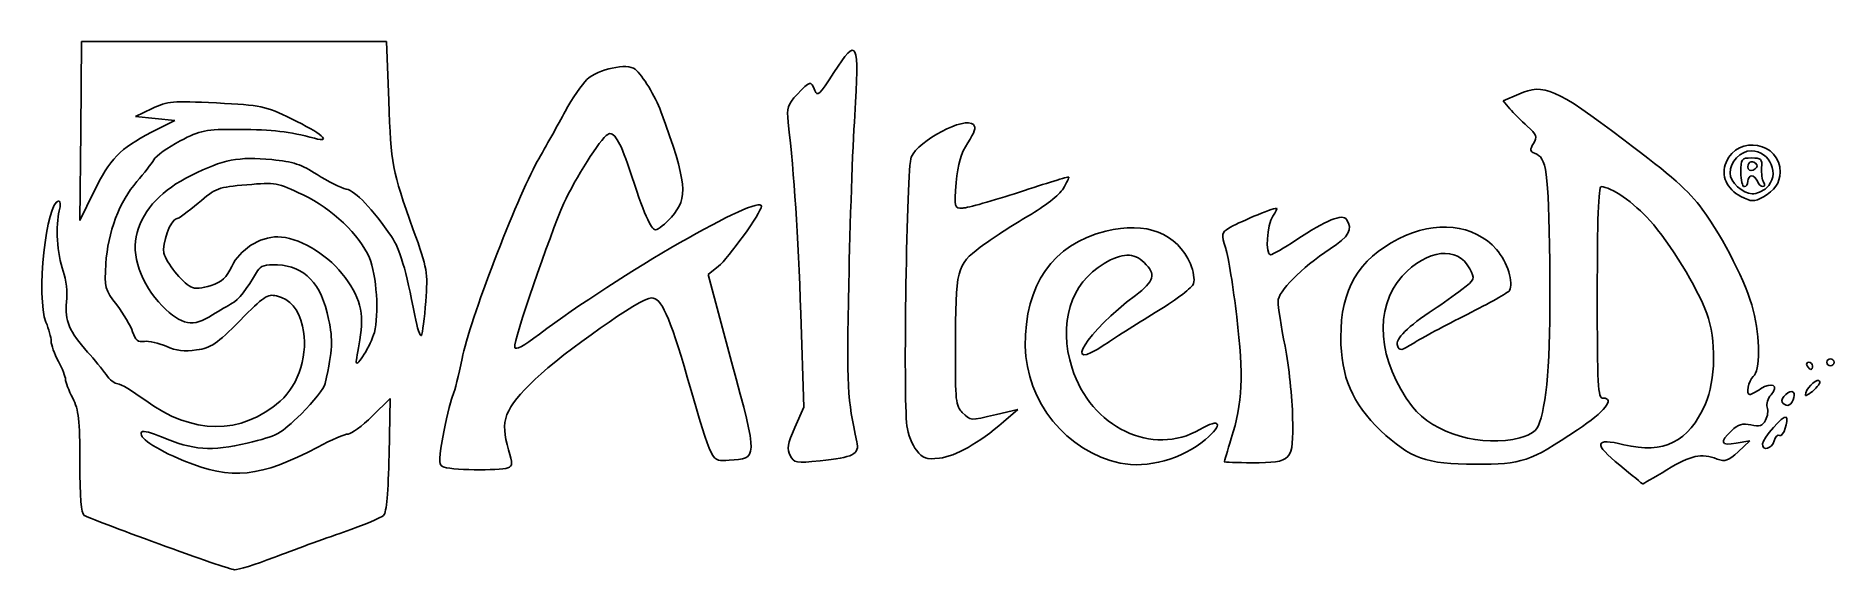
# Model space of a CAD drawing. Header units: millimetres. Extents: x -51 to 51, y 282 to 312.
import ezdxf

# ---------------------------------------------------------------- set-up
doc = ezdxf.new("R2010")
doc.units = ezdxf.units.MM
doc.layers.add('Layer_1', color=7, linetype='CONTINUOUS')

msp = doc.modelspace()

# ---------------------------------------------------------------- linework, layer by layer
at = {"layer": 'Layer_1', "color": 7}
for p, q in [((-48.934929, 306.974035), (-48.880059, 312.09)), ((-48.880059, 312.09), (-40.177603, 312.09)), ((-40.177603, 312.09), (-31.475147, 312.09)), ((-31.475147, 312.09), (-31.352541, 308.711341)), ((32.251853, 308.703991), (33.147851, 309.084526)), ((-44.853776, 308.262074), (-45.808598, 307.809398)), ((32.638602, 308.246934), (32.251853, 308.703991)), ((-48.989799, 301.858081), (-48.934929, 306.974035)), ((-45.808598, 307.809398), (-44.682399, 307.697266)), ((-43.556199, 307.585124), (-44.887162, 306.901544)), ((-44.682399, 307.697266), (-43.556199, 307.585124)), ((46.731318, 305.046997), (46.731318, 305.046997)), ((45.82312, 304.616001), (45.82314, 304.616001)), ((-48.19225, 303.492995), (-48.989799, 301.858081)), ((45.82933, 303.23978), (45.82933, 303.239801)), ((47.291556, 303.726288), (47.291556, 303.726288)), ((-12.53281, 299.246123), (-13.120981, 298.780116)), ((-13.120981, 298.780116), (-11.779138, 293.795423)), ((-7.653513, 291.203735), (-7.832803, 296.527673)), ((-33.208825, 293.776953), (-33.208825, 293.776923)), ((49.611274, 293.55855), (49.611274, 293.55855)), ((50.737481, 293.763323), (50.737481, 293.763323)), ((-32.300641, 290.686038), (-31.270384, 291.704072)), ((-31.270384, 291.704072), (-31.334124, 288.484785)), ((48.192264, 291.487679), (48.192264, 291.487679)), ((49.508894, 291.896775), (49.508894, 291.896775)), ((-8.167251, 290.047418), (-7.653513, 291.203735)), ((3.334684, 290.780199), (4.563261, 291.066943)), ((4.563261, 291.066943), (3.744203, 290.364903)), ((-8.440336, 288.441435), (-8.440336, 288.441435)), ((-1.229225, 288.738009), (-1.229225, 288.738009)), ((45.56666, 289.139135), (46.334528, 289.270147)), ((46.334528, 289.270147), (45.670749, 288.654418)), ((47.057727, 289.104874), (47.057727, 289.104874)), ((-28.276663, 287.805466), (-28.276658, 287.805506)), ((10.391267, 288.006498), (10.391267, 288.006558)), ((16.339812, 288.08104), (16.339812, 288.08103)), ((38.911906, 287.883607), (38.912437, 287.883607)), ((-44.483255, 283.394941), (-44.483249, 283.394931))]:
    msp.add_line(p, q, dxfattribs=at)
for points in [[(-5.940154, 310.320564), (-4.605987, 312.405895), (-4.471327, 312.127311), (-4.751206, 307.860968)], [(-20.038482, 309.912878), (-19.397913, 310.513147), (-17.730014, 310.872562), (-17.287861, 310.505597)], [(-17.287861, 310.505597), (-16.866021, 310.155502), (-16.135418, 308.954614), (-15.822509, 308.097022)], [(-7.035741, 309.298009), (-6.892701, 308.911324), (-6.766222, 309.029385), (-5.940154, 310.320564)], [(-21.27915, 308.097022), (-20.881359, 308.829062), (-20.323058, 309.646194), (-20.038482, 309.912878)], [(-8.552268, 307.482723), (-8.644808, 308.297855), (-8.585588, 308.480957), (-8.039032, 309.069666)], [(-8.039032, 309.069666), (-7.309361, 309.855607), (-7.24724, 309.869748), (-7.035741, 309.298009)], [(33.147851, 309.084526), (34.610257, 309.705615), (35.201876, 309.448241), (39.155896, 306.470828)], [(-41.191459, 308.577719), (-43.717553, 308.705571), (-43.962924, 308.68443), (-44.853776, 308.262074)], [(-36.897346, 307.673406), (-38.407497, 308.403706), (-38.614455, 308.447297), (-41.191459, 308.577719)], [(-31.352541, 308.711341), (-31.218275, 305.011347), (-31.172683, 304.772063), (-29.948007, 301.339723)], [(-22.870238, 305.23028), (-22.392931, 306.074952), (-21.676941, 307.364981), (-21.27915, 308.097022)], [(-15.822509, 308.097022), (-14.315459, 303.966621), (-14.236679, 303.18079), (-15.217645, 302.063514)], [(33.63964, 307.242979), (33.301791, 307.543774), (32.851322, 307.99556), (32.638602, 308.246934)], [(-44.887162, 306.901544), (-46.710701, 305.964991), (-47.265449, 305.392882), (-48.19225, 303.492995)], [(-43.262361, 306.407717), (-42.060368, 307.033786), (-41.861431, 307.072677), (-39.903752, 307.064287)], [(-39.903752, 307.064287), (-37.958655, 307.056287), (-37.048401, 306.949175), (-35.591065, 306.558369)], [(-35.591065, 306.558369), (-34.523353, 306.272045), (-35.20795, 306.856424), (-36.897346, 307.673406)], [(-17.63238, 304.842014), (-18.144493, 306.400947), (-18.515873, 306.992436), (-18.85211, 306.784623)], [(-7.832803, 296.527673), (-7.990723, 301.217061), (-8.196277, 304.346967), (-8.552268, 307.482723)], [(-4.751206, 307.860968), (-4.871986, 306.019911), (-5.025586, 301.703168), (-5.092536, 298.268198)], [(-1.529044, 305.477873), (-1.110405, 306.445368), (1.531338, 307.832248), (2.021637, 307.341941)], [(2.021637, 307.341941), (2.182397, 307.181178), (2.094037, 306.891504), (1.704928, 306.303486)], [(33.993339, 306.265685), (34.224438, 306.647351), (34.184408, 306.757982), (33.63964, 307.242979)], [(-44.764788, 305.332691), (-44.641172, 305.557925), (-43.96508, 306.041692), (-43.262361, 306.407717)], [(-18.85211, 306.784623), (-19.276358, 306.522419), (-20.731345, 304.230595), (-21.3525, 302.846135)], [(1.704928, 306.303486), (1.299909, 305.691437), (1.134739, 305.123788), (1.042879, 304.028142)], [(34.050239, 305.713467), (33.783709, 305.815748), (33.774579, 305.90436), (33.993339, 306.265685)], [(39.155896, 306.470828), (41.89549, 304.407888), (42.859927, 303.552115), (43.625675, 302.50469)], [(44.985172, 305.184639), (45.64803, 306.784953), (48.090644, 306.339016), (48.069035, 304.621631)], [(-45.729763, 304.087463), (-45.322642, 304.54709), (-44.888404, 305.107438), (-44.764788, 305.332691)], [(-38.024608, 305.338992), (-39.947791, 305.519214), (-40.757922, 305.360891), (-42.62771, 304.439228)], [(-35.436938, 304.487289), (-36.331619, 305.068848), (-36.805203, 305.22473), (-38.024608, 305.338992)], [(-27.16895, 293.978876), (-26.753127, 296.081106), (-24.066189, 303.113879), (-22.870238, 305.23028)], [(-16.12437, 301.339703), (-16.392596, 301.339703), (-16.769151, 302.214246), (-17.63238, 304.842014)], [(-1.774354, 290.14312), (-1.992383, 291.793154), (-1.782354, 304.891305), (-1.529044, 305.477873)], [(34.917147, 299.496816), (34.845847, 304.773693), (34.752317, 305.444053), (34.050239, 305.713467)], [(45.82933, 303.239801), (45.012642, 303.653067), (44.673973, 304.433308), (44.985172, 305.184639)], [(46.417309, 305.844599), (45.80772, 305.844599), (45.208852, 305.21318), (45.208852, 304.57044)], [(45.82314, 304.616001), (45.82314, 305.390522), (45.85674, 305.435063), (46.440689, 305.435063)], [(46.731318, 305.046997), (46.552638, 305.336111), (46.232669, 305.26077), (46.232669, 304.929575)], [(46.232669, 304.929575), (46.232669, 304.746903), (46.352779, 304.674952), (46.538638, 304.746263)], [(47.291556, 303.726288), (48.091214, 304.449978), (47.515636, 305.844599), (46.417309, 305.844599)], [(46.440689, 305.435063), (46.989807, 305.435063), (47.053427, 305.372062), (47.014877, 304.866095)], [(46.538638, 304.746263), (46.706918, 304.810864), (46.793628, 304.946176), (46.731318, 305.046997)], [(47.014877, 304.866095), (46.990977, 304.55317), (47.041077, 304.184585), (47.126097, 304.047033)], [(-47.498275, 299.394435), (-47.391996, 301.171521), (-46.710338, 302.980407), (-45.729763, 304.087463)], [(-42.62771, 304.439228), (-44.294047, 303.617886), (-45.307392, 302.546911), (-45.719404, 301.171711)], [(-42.222657, 302.858725), (-41.205539, 303.726938), (-41.094032, 303.769139), (-39.456386, 303.905551)], [(-39.456386, 303.905551), (-37.795123, 304.043943), (-37.709946, 304.028712), (-36.238387, 303.330212)], [(-33.783155, 303.659097), (-34.090431, 303.723098), (-34.834634, 304.095783), (-35.436938, 304.487289)], [(1.042879, 304.028142), (0.92227, 302.589451), (0.9276, 302.568391), (1.410919, 302.573741)], [(4.655721, 303.488045), (6.170637, 303.987932), (7.434204, 304.372837), (7.463644, 304.343387)], [(7.463644, 304.343387), (7.493044, 304.313987), (7.350084, 304.015112), (7.145865, 303.679297)], [(45.208852, 304.57044), (45.208852, 304.067623), (45.93542, 303.387403), (46.472498, 303.387403)], [(46.02789, 303.796929), (45.91526, 303.796929), (45.82312, 304.165514), (45.82312, 304.616001)], [(46.232649, 304.104083), (46.232649, 303.935151), (46.140549, 303.796929), (46.02789, 303.796929)], [(46.443838, 304.411238), (46.327689, 304.411238), (46.232649, 304.273016), (46.232649, 304.104083)], [(46.772898, 304.104083), (46.708098, 304.273016), (46.559988, 304.411238), (46.443838, 304.411238)], [(47.085697, 303.796929), (46.978477, 303.796929), (46.837718, 303.935151), (46.772898, 304.104083)], [(47.126097, 304.047033), (47.211097, 303.909481), (47.192897, 303.796929), (47.085697, 303.796929)], [(48.069035, 304.621631), (48.061035, 304.018332), (47.744405, 303.550575), (47.116377, 303.21608)], [(-50.917914, 296.063156), (-51.488272, 297.428246), (-50.904214, 302.977857), (-50.190186, 302.977857)], [(-50.190186, 302.977857), (-50.07936, 302.977857), (-50.064906, 302.740233), (-50.155926, 302.414739)], [(-43.48099, 301.954052), (-43.371819, 301.954052), (-42.80557, 302.361158), (-42.222657, 302.858725)], [(-36.238387, 303.330212), (-34.610283, 302.557401), (-33.002642, 301.025558), (-32.455167, 299.72536)], [(-31.194312, 300.941027), (-32.274347, 302.53024), (-33.242237, 303.546445), (-33.783155, 303.659097)], [(-21.3525, 302.846135), (-22.169178, 301.025889), (-24.235206, 294.98249), (-24.162095, 294.627705)], [(-22.747492, 295.371886), (-18.317489, 298.729205), (-10.077341, 303.475094), (-10.077341, 302.669243)], [(1.410919, 302.573741), (1.680648, 302.576741), (3.140804, 302.988167), (4.655721, 303.488045)], [(7.145865, 303.679297), (6.932145, 303.327852), (6.088087, 302.669062), (5.157009, 302.127005)], [(37.84547, 303.796919), (37.7029, 303.796919), (37.63255, 301.80115), (37.63255, 297.756291)], [(40.636463, 301.868161), (39.733445, 302.881346), (38.408558, 303.796919), (37.84547, 303.796919)], [(47.116377, 303.21608), (46.560748, 302.920136), (46.457288, 302.922046), (45.82933, 303.23978)], [(46.472498, 303.387403), (46.717038, 303.387403), (47.085607, 303.539895), (47.291556, 303.726288)], [(-50.155926, 302.414739), (-50.383077, 301.602477), (-50.275885, 299.936853), (-49.934123, 298.968218)], [(-44.185453, 299.995463), (-44.314708, 300.510471), (-43.79548, 301.954052), (-43.48099, 301.954052)], [(-15.217645, 302.063514), (-15.567172, 301.665418), (-15.975198, 301.339703), (-16.12437, 301.339703)], [(-10.077341, 302.669243), (-10.077341, 302.339308), (-11.984555, 299.680509), (-12.53281, 299.246123)], [(5.157009, 302.127005), (4.267352, 301.609057), (3.032655, 300.804215), (2.413246, 300.338468)], [(9.571999, 301.256232), (11.865333, 301.83532), (13.679149, 301.13193), (14.411327, 299.379545)], [(16.604601, 301.430914), (17.02754, 301.704298), (19.094415, 302.568311), (19.325435, 302.568311)], [(19.113095, 302.113214), (18.770266, 301.623757), (18.670286, 299.906342), (18.984616, 299.906342)], [(19.325435, 302.568311), (19.383935, 302.568311), (19.288435, 302.363518), (19.113095, 302.113214)], [(20.433542, 300.742364), (22.166598, 301.893511), (23.100556, 302.273147), (23.325725, 301.917981)], [(23.325725, 301.917981), (23.685584, 301.350403), (23.468115, 300.964398), (22.382297, 300.243447)], [(26.290148, 300.812435), (28.410493, 301.906581), (30.593617, 301.669168), (31.879524, 300.204587)], [(43.886915, 296.556393), (43.333176, 298.042155), (41.77056, 300.595702), (40.636463, 301.868161)], [(43.625675, 302.50469), (44.872792, 300.798825), (46.131929, 298.302719), (46.533308, 296.740626)], [(-45.719404, 301.171711), (-46.088482, 299.939813), (-45.491638, 298.210827), (-44.275345, 296.98842)], [(-37.681572, 300.930187), (-38.726165, 300.930187), (-39.859713, 300.201366), (-40.306854, 299.242242)], [(-34.023123, 298.843466), (-34.92666, 299.986543), (-36.581055, 300.930187), (-37.681572, 300.930187)], [(-29.86468, 296.430341), (-30.371523, 299.08085), (-30.709625, 300.227847), (-31.194312, 300.941027)], [(-29.948007, 301.339723), (-29.13938, 299.07342), (-29.112682, 298.919478), (-29.237804, 297.244383)], [(4.98481, 294.684776), (4.95511, 298.221668), (6.538746, 300.490291), (9.571999, 301.256232)], [(16.427192, 300.267477), (16.170352, 301.092379), (16.180132, 301.15655), (16.604601, 301.430914)], [(18.984616, 299.906342), (19.089275, 299.906342), (19.741294, 300.282548), (20.433542, 300.742364)], [(22.992886, 295.196703), (22.990886, 297.939643), (23.977423, 299.619008), (26.290148, 300.812435)], [(-42.648328, 298.070735), (-43.163752, 298.346579), (-44.0502, 299.456566), (-44.185453, 299.995463)], [(-32.455167, 299.72536), (-32.046595, 298.755045), (-31.895066, 296.487902), (-32.170891, 295.472078)], [(2.413246, 300.338468), (1.052049, 299.314954), (1.016909, 299.171061), (0.99507, 294.531204)], [(11.767983, 299.461116), (11.153585, 300.038314), (10.532926, 300.023724), (9.481209, 299.407315)], [(17.05605, 296.35231), (16.859681, 298.025465), (16.576701, 299.7873), (16.427192, 300.267477)], [(22.382297, 300.243447), (20.710381, 299.133331), (19.408515, 297.813022), (19.409245, 297.228273)], [(30.351048, 299.111241), (29.669319, 300.42957), (27.899984, 300.230397), (26.496967, 298.677384)], [(31.879524, 300.204587), (32.494553, 299.504086), (32.880152, 298.286359), (32.620152, 297.865662)], [(-49.934123, 298.968218), (-49.75962, 298.473641), (-49.681674, 297.756091), (-49.743176, 297.210443)], [(-46.875154, 297.03962), (-47.557129, 297.926143), (-47.58075, 298.015405), (-47.498275, 299.394435)], [(-40.306854, 299.242242), (-40.603339, 298.606283), (-40.870459, 298.360749), (-41.493023, 298.151936)], [(-40.286132, 297.137462), (-39.925496, 297.329925), (-39.488047, 297.889773), (-38.834474, 298.995309)], [(-38.834474, 298.995309), (-38.671819, 299.270443), (-38.390053, 299.353554), (-37.708274, 299.327524)], [(-37.708274, 299.327524), (-36.142899, 299.267723), (-35.199703, 298.267438), (-34.783161, 296.225348)], [(-33.001507, 295.051241), (-32.722946, 296.558143), (-32.984687, 297.529727), (-34.023123, 298.843466)], [(9.481209, 299.407315), (7.554903, 298.278408), (6.850275, 295.978615), (7.650853, 293.433348)], [(11.269274, 297.583458), (12.354452, 298.38635), (12.465792, 298.805546), (11.767983, 299.461116)], [(14.411327, 299.379545), (14.579516, 298.977009), (14.661456, 298.472311), (14.593436, 298.257978)], [(26.496967, 298.677384), (24.849191, 296.853468), (25.085241, 293.846714), (27.081676, 291.229205)], [(29.900139, 297.917213), (30.655927, 298.496032), (30.661517, 298.510842), (30.351048, 299.111241)], [(34.338648, 290.319612), (34.807187, 291.663672), (34.984946, 294.483563), (34.917147, 299.496816)], [(-41.493023, 298.151936), (-42.013227, 297.977454), (-42.420573, 297.948813), (-42.648328, 298.070735)], [(-37.764631, 297.559068), (-38.257491, 297.67936), (-38.493652, 297.519667), (-39.841149, 296.154497)], [(-5.092536, 298.268198), (-5.208675, 292.309471), (-5.176036, 291.672082), (-4.629617, 289.225376)], [(14.593436, 298.257978), (14.525436, 298.043645), (13.622949, 297.352465), (12.587961, 296.722026)], [(28.315803, 296.795557), (28.766282, 297.090121), (29.47923, 297.594868), (29.900139, 297.917213)], [(32.620152, 297.865662), (32.543852, 297.742261), (31.460265, 297.129122), (30.212098, 296.503133)], [(37.63255, 297.756291), (37.63255, 292.398233), (37.66895, 291.715663), (37.954709, 291.715663)], [(-49.743176, 297.210443), (-49.861867, 296.157397), (-49.582199, 295.492958), (-48.537645, 294.346311)], [(-45.968421, 295.503858), (-46.07726, 295.841733), (-46.48529, 296.532813), (-46.875154, 297.03962)], [(-44.275345, 296.98842), (-43.159368, 295.866843), (-42.538888, 295.754672), (-41.406186, 296.469742)], [(-41.406186, 296.469742), (-41.012015, 296.718586), (-40.507991, 297.01905), (-40.286132, 297.137462)], [(-36.266675, 295.821633), (-36.489807, 296.814727), (-36.96281, 297.363355), (-37.764631, 297.559068)], [(-29.237804, 297.244383), (-29.309314, 296.287099), (-29.422557, 295.413977), (-29.489468, 295.304125)], [(-16.353836, 297.449126), (-16.951426, 297.449126), (-21.354563, 294.367371), (-22.991503, 292.803419)], [(-14.307981, 292.91025), (-15.338067, 296.442972), (-15.791583, 297.449126), (-16.353836, 297.449126)], [(9.520559, 294.776607), (6.949385, 293.043512), (8.502481, 295.536378), (11.269274, 297.583458)], [(12.587961, 296.722026), (11.552974, 296.091587), (10.172647, 295.216144), (9.520559, 294.776607)], [(19.409245, 297.228273), (19.409585, 296.955569), (19.588864, 295.810572), (19.807624, 294.683826)], [(26.228248, 294.714966), (26.084688, 295.089072), (26.806996, 295.808972), (28.315803, 296.795557)], [(46.533308, 296.740626), (46.944107, 295.141903), (46.947257, 293.282466), (46.539308, 292.944261)], [(-50.620549, 294.96619), (-50.620549, 295.178083), (-50.754364, 295.67172), (-50.917914, 296.063156)], [(-39.841149, 296.154497), (-41.180556, 294.797568), (-41.47547, 294.597115), (-42.318369, 294.470713)], [(-37.542626, 291.54966), (-36.45638, 292.503414), (-35.922639, 294.29041), (-36.266675, 295.821633)], [(-34.783161, 296.225348), (-34.527305, 294.97101), (-34.548664, 294.565614), (-34.976404, 292.557465)], [(-29.489468, 295.304125), (-29.556378, 295.194263), (-29.725223, 295.701071), (-29.86468, 296.430341)], [(16.743621, 289.411899), (17.37997, 291.441759), (17.449939, 292.996091), (17.05605, 296.35231)], [(30.212098, 296.503133), (28.963921, 295.877143), (27.586995, 295.140423), (27.152246, 294.865969)], [(43.801415, 291.384298), (44.394224, 292.727187), (44.433313, 295.090462), (43.886915, 296.556393)], [(-50.211022, 293.816813), (-50.436263, 294.237069), (-50.620549, 294.754287), (-50.620549, 294.96619)], [(-45.299464, 294.95861), (-45.669896, 294.904309), (-45.812808, 295.020811), (-45.968421, 295.503858)], [(-44.051787, 294.677436), (-44.478922, 294.870049), (-45.040378, 294.99658), (-45.299464, 294.95861)], [(-42.318369, 294.470713), (-43.026578, 294.364501), (-43.476955, 294.418212), (-44.051787, 294.677436)], [(-33.208825, 293.776923), (-33.212625, 293.840724), (-33.119275, 294.414152), (-33.001507, 295.051241)], [(-32.170891, 295.472078), (-32.36534, 294.755947), (-33.187462, 293.413287), (-33.208825, 293.776953)], [(-24.162095, 294.627705), (-24.122905, 294.437532), (-23.656922, 294.682706), (-22.747492, 295.371886)], [(10.391267, 288.006558), (7.368744, 288.630158), (5.01118, 291.54229), (4.98481, 294.684776)], [(19.807624, 294.683826), (20.026393, 293.55709), (20.222413, 291.721733), (20.243223, 290.605256)], [(25.26142, 289.874716), (23.656534, 291.392568), (22.994116, 292.946601), (22.992886, 295.196703)], [(27.152246, 294.865969), (26.437767, 294.414932), (26.348948, 294.400412), (26.228248, 294.714966)], [(-49.801495, 292.785568), (-49.801495, 292.9325), (-49.985783, 293.396557), (-50.211022, 293.816813)], [(-48.537645, 294.346311), (-48.162869, 293.934905), (-47.690683, 293.358997), (-47.48834, 293.066512)], [(-27.677839, 291.931206), (-27.586129, 292.106068), (-27.357128, 293.027522), (-27.16895, 293.978876)], [(-11.779138, 293.795423), (-10.273488, 288.202211), (-10.272199, 288.252662), (-11.92277, 288.174461)], [(0.99507, 294.531204), (0.98117, 291.567791), (1.013169, 291.272886), (1.389429, 290.896581)], [(49.611274, 293.55855), (49.541674, 293.671171), (49.582274, 293.763323), (49.701574, 293.763323)], [(49.828123, 293.353787), (49.778423, 293.353787), (49.680884, 293.445988), (49.611274, 293.55855)], [(49.701574, 293.763323), (49.820843, 293.763323), (49.918423, 293.671122), (49.918423, 293.55855)], [(49.918423, 293.55855), (49.918423, 293.445938), (49.877823, 293.353787), (49.828123, 293.353787)], [(50.737481, 293.763323), (50.737481, 293.875944), (50.829581, 293.968085), (50.942241, 293.968085)], [(50.942241, 293.55855), (50.829621, 293.55855), (50.737481, 293.650751), (50.737481, 293.763323)], [(50.942241, 293.968085), (51.05486, 293.968085), (51.147, 293.875985), (51.147, 293.763323)], [(51.147, 293.763323), (51.147, 293.650701), (51.0549, 293.55855), (50.942241, 293.55855)], [(-49.391967, 291.715663), (-49.617208, 292.157179), (-49.801495, 292.638626), (-49.801495, 292.785568)], [(-47.48834, 293.066512), (-47.285997, 292.774038), (-46.986788, 292.534735), (-46.823433, 292.534735)], [(-46.823433, 292.534735), (-46.660076, 292.534735), (-45.964438, 292.121019), (-45.27757, 291.615361)], [(-34.976404, 292.557465), (-35.033714, 292.288411), (-35.64713, 291.51046), (-36.339552, 290.82869)], [(-22.991503, 292.803419), (-24.758816, 291.114914), (-25.01243, 290.439484), (-24.508215, 288.76408)], [(-11.92277, 288.174461), (-12.976718, 288.12456), (-12.824299, 287.821906), (-14.307981, 292.91025)], [(7.650853, 293.433348), (8.714841, 290.050588), (12.260652, 288.351473), (14.955015, 289.933256)], [(46.539308, 292.944261), (46.251819, 292.705677), (46.100309, 291.920426), (46.341749, 291.920426)], [(46.947037, 292.24523), (47.595206, 292.669937), (48.024525, 292.430283), (47.551636, 291.907725)], [(49.508894, 291.896775), (49.508894, 292.20542), (50.064973, 292.792898), (50.284772, 292.716467)], [(50.284772, 292.716467), (50.413272, 292.671766), (50.293772, 292.442523), (50.010963, 292.19187)], [(-48.98244, 288.050099), (-48.98244, 290.508815), (-49.04024, 291.026223), (-49.391967, 291.715663)], [(-45.27757, 291.615361), (-42.555565, 289.611502), (-39.776904, 289.587892), (-37.542626, 291.54966)], [(-28.201868, 289.798845), (-28.005363, 290.796779), (-27.76955, 291.756333), (-27.677839, 291.931206)], [(37.954709, 291.715663), (38.678337, 291.715663), (38.059179, 290.942081), (36.506343, 289.906076)], [(46.341749, 291.920426), (46.402049, 291.920426), (46.674398, 292.066588), (46.947037, 292.24523)], [(47.551636, 291.907725), (47.361686, 291.697842), (47.263216, 291.377838), (47.332786, 291.196535)], [(48.192264, 291.487679), (48.058515, 291.704113), (48.645413, 292.23787), (48.822463, 292.060818)], [(48.503583, 291.306117), (48.394074, 291.306117), (48.253984, 291.387818), (48.192264, 291.487679)], [(48.822463, 292.060818), (48.993075, 291.890195), (48.746263, 291.306117), (48.503583, 291.306117)], [(50.010963, 292.19187), (49.734823, 291.946996), (49.508894, 291.814204), (49.508894, 291.896775)], [(-36.339552, 290.82869), (-37.540523, 289.646202), (-37.68279, 289.568891), (-39.428711, 289.149825)], [(-33.66579, 289.668003), (-33.481599, 289.668003), (-32.867282, 290.126119), (-32.300641, 290.686038)], [(1.389429, 290.896581), (1.873387, 290.412604), (1.782928, 290.418014), (3.334684, 290.780199)], [(14.955015, 289.933256), (16.121413, 290.618006), (16.319252, 290.240111), (15.262155, 289.346588)], [(20.243223, 290.605256), (20.289823, 288.10486), (20.222623, 288.029839), (17.936138, 288.029839)], [(27.081676, 291.229205), (28.255483, 289.690243), (31.103946, 288.867911), (33.214261, 289.45878)], [(39.146316, 289.058964), (41.439181, 288.508916), (42.841267, 289.209286), (43.801415, 291.384298)], [(47.240986, 290.459084), (47.067336, 290.13461), (46.896636, 290.078929), (46.405908, 290.18671)], [(47.057727, 289.104874), (47.064727, 289.411369), (48.267324, 290.773059), (48.407234, 290.633137)], [(47.332786, 291.196535), (47.402386, 291.015252), (47.361086, 290.683398), (47.240986, 290.459084)], [(48.407234, 290.633137), (48.586963, 290.453414), (48.239464, 289.46429), (48.039915, 289.587612)], [(-45.445123, 289.792595), (-45.721509, 289.516201), (-44.730648, 288.834451), (-43.041272, 288.13866)], [(-44.330299, 289.50866), (-44.868671, 289.739604), (-45.370342, 289.867376), (-45.445123, 289.792595)], [(-39.428711, 289.149825), (-41.469542, 288.659968), (-42.533408, 288.737849), (-44.330299, 289.50866)], [(-35.399841, 288.924092), (-34.630303, 289.333238), (-33.849979, 289.668003), (-33.66579, 289.668003)], [(-28.276658, 287.805506), (-28.514972, 287.956448), (-28.503276, 288.268182), (-28.201868, 289.798845)], [(-8.440336, 288.441435), (-8.639995, 288.81451), (-8.593477, 289.088074), (-8.167251, 290.047418)], [(-1.229225, 288.738009), (-1.466844, 289.040104), (-1.712154, 289.672403), (-1.774354, 290.14312)], [(3.744203, 290.364903), (2.307426, 289.133385), (0.99959, 288.391294), (0.084152, 288.288103)], [(30.670577, 287.942568), (27.858184, 287.944568), (26.965446, 288.263092), (25.26142, 289.874716)], [(36.506343, 289.906076), (33.75645, 288.07143), (33.36879, 287.940997), (30.670577, 287.942568)], [(33.214261, 289.45878), (33.935889, 289.660823), (34.172028, 289.841615), (34.338648, 290.319612)], [(38.912437, 287.883607), (37.400551, 289.120985), (37.46831, 289.46152), (39.146316, 289.058964)], [(45.29395, 289.857015), (44.593492, 289.198956), (44.674072, 288.986833), (45.56666, 289.139135)], [(46.405908, 290.18671), (45.926399, 290.292032), (45.678879, 290.218611), (45.29395, 289.857015)], [(48.039915, 289.587612), (47.931735, 289.654513), (47.792595, 289.515611), (47.730735, 289.279047)], [(-43.041272, 288.13866), (-40.31323, 287.015074), (-38.673348, 287.183627), (-35.399841, 288.924092)], [(-31.334124, 288.484785), (-31.376404, 286.348874), (-31.479772, 285.183787), (-31.64127, 285.022675)], [(-24.508215, 288.76408), (-24.270921, 287.975588), (-24.275659, 287.842166), (-24.544625, 287.738965)], [(-6.732541, 288.13659), (-8.10839, 288.000778), (-8.214661, 288.019749), (-8.440336, 288.441435)], [(-4.629617, 289.225376), (-4.470947, 288.514876), (-4.840956, 288.323313), (-6.732541, 288.13659)], [(0.084152, 288.288103), (-0.688416, 288.201001), (-0.850516, 288.256502), (-1.229225, 288.738009)], [(15.262155, 289.346588), (13.947278, 288.235172), (11.948423, 287.685244), (10.391267, 288.006498)], [(16.339812, 288.08103), (16.340812, 288.10923), (16.522982, 288.708079), (16.743621, 289.411899)], [(44.480032, 288.239032), (43.565315, 288.586817), (42.986486, 288.462455), (41.600329, 287.620323)], [(45.670749, 288.654418), (45.103871, 288.12856), (44.930071, 288.067929), (44.480032, 288.239032)], [(47.730735, 289.279047), (47.610826, 288.82049), (47.047637, 288.674738), (47.057727, 289.104874)], [(-48.732095, 285.021625), (-48.909543, 285.139047), (-48.98244, 286.0209), (-48.98244, 288.050099)], [(-24.544625, 287.738965), (-25.027633, 287.553612), (-27.96156, 287.605923), (-28.276663, 287.805466)], [(17.936138, 288.029839), (17.05671, 288.029839), (16.338362, 288.052839), (16.339812, 288.08104)], [(40.221873, 286.818751), (40.205173, 286.828751), (39.615744, 287.307568), (38.911906, 287.883607)], [(41.600329, 287.620323), (40.858821, 287.169836), (40.238523, 286.809131), (40.221873, 286.818751)], [(-44.483249, 283.394931), (-46.682424, 284.198493), (-48.594405, 284.930504), (-48.732095, 285.021625)], [(-31.64127, 285.022675), (-31.775145, 284.889123), (-32.806117, 284.459587), (-33.932317, 284.068161)], [(-40.154282, 281.91038), (-40.336042, 281.92328), (-42.284081, 282.591369), (-44.483255, 283.394941)], [(-33.932317, 284.068161), (-35.058517, 283.676725), (-36.844821, 283.025806), (-37.901881, 282.62166)], [(-37.901881, 282.62166), (-38.958943, 282.217514), (-39.972522, 281.897429), (-40.154282, 281.91038)]]:
    msp.add_open_spline(points, degree=3, dxfattribs=at)

doc.saveas('drawing.dxf')
